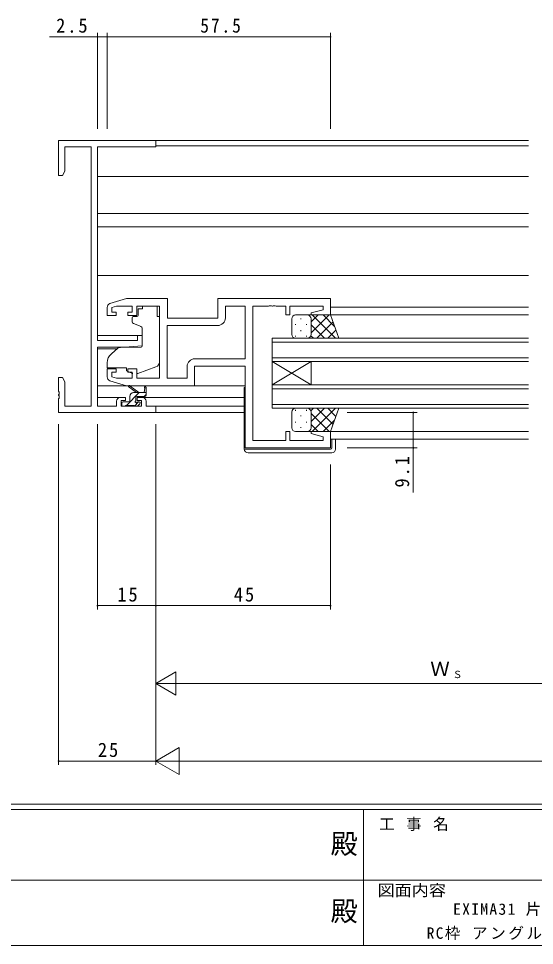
# Model space of a CAD drawing. Units: millimetres on the paper. Extents: x -420 to 373, y -297 to 267.
# Drawn here: x -121.5 to 11.3, y -297 to -58.5 of the extents above; entities that cross this region are included whole.
import ezdxf
from ezdxf.enums import TextEntityAlignment as Align

# ---------------------------------------------------------------- set-up
doc = ezdxf.new("R2010")
doc.units = ezdxf.units.MM
for name, color, linetype, lineweight in [('0-1_YKK_ZWAK', 7, 'Continuous', 9), ('0-3_YKK_12', 2, 'Continuous', 9), ('0-4_YKK_D', 6, 'Continuous', 9), ('0-6_YKK_13', 4, 'Continuous', 9), ('0-7_YKK_11', 7, 'Continuous', 9)]:
    doc.layers.add(name, color=color, linetype=linetype, lineweight=lineweight)
doc.layers.add('0-2_USER1', color=3, linetype='Continuous')
doc.styles.add('ＭＳ ゴシック', font='')
doc.styles.get('ＭＳ ゴシック').set_extended_font_data('MS Gothic')

msp = doc.modelspace()

# ---------------------------------------------------------------- linework, layer by layer
at = {"layer": '0-1_YKK_ZWAK'}
for p, q in [((352.3, -260.6), (-417.7, -260.6)), ((314.5, -262), (-417.7, -262)), ((-32.7, -262), (-32.7, -297)), ((-160.1, -280.199), (-31.3, -280.199)), ((-31.3, -280.199), (97.5, -280.199)), ((-417.7, -297), (314.5, -297))]:
    msp.add_line(p, q, dxfattribs=at)
at = {"layer": '0-3_YKK_12'}
for p, q in [((9.819, -89.849), (-86.481, -89.849)), ((9.819, -91.249), (-86.181, -91.249)), ((9.819, -99.149), (-101.181, -99.149)), ((9.819, -108.649), (-101.181, -108.649)), ((9.819, -112.049), (-101.181, -112.049)), ((9.819, -124.549), (-101.181, -124.549)), ((9.819, -132.749), (-41.181, -132.749)), ((9.819, -134.749), (-41.426, -134.749)), ((-89.681, -140.049), (-101.181, -140.049)), ((-56.18, -140.749), (-56.18, -146.749)), ((9.819, -140.749), (-56.18, -140.749)), ((-56.18, -141.749), (9.819, -141.749)), ((-96.058, -143.449), (-101.181, -143.449)), ((9.819, -145.749), (-56.18, -145.749)), ((-56.18, -146.749), (-46.18, -152.749)), ((-56.18, -152.749), (-46.18, -146.749)), ((-56.18, -152.749), (-56.18, -146.749)), ((-56.18, -146.749), (9.819, -146.749)), ((-46.18, -152.749), (-46.18, -146.749)), ((-56.18, -152.749), (-56.18, -158.749)), ((9.819, -152.749), (-56.18, -152.749)), ((-56.18, -153.749), (9.819, -153.749)), ((-95.281, -155.949), (-101.181, -155.949)), ((-63.381, -155.949), (-89.681, -155.949)), ((-63.381, -158.219), (-86.481, -158.219)), ((9.819, -157.749), (-56.18, -157.749)), ((-56.18, -158.749), (9.819, -158.749)), ((-63.381, -159.849), (-86.481, -159.849)), ((9.819, -164.749), (-41.681, -164.749)), ((9.819, -166.749), (-41.181, -166.749))]:
    msp.add_line(p, q, dxfattribs=at)
at = {"layer": '0-4_YKK_D'}
for p, q in [((-101.181, -86.849), (-101.181, -62.149)), ((-98.681, -86.849), (-98.681, -62.149)), ((-98.681, -86.849), (-98.681, -62.149)), ((-41.181, -63.149), (-98.681, -63.149)), ((-41.181, -86.849), (-41.181, -62.149)), ((-36.881, -159.849), (-18.881, -159.849)), ((-111.181, -162.849), (-111.181, -250.546)), ((-101.181, -162.849), (-101.181, -210.546)), ((-86.181, -162.849), (-86.181, -210.546)), ((-86.181, -162.849), (-86.181, -250.546)), ((-36.881, -168.949), (-18.881, -168.949)), ((-86.181, -173.249), (-86.181, -210.546)), ((-86.181, -173.249), (-86.181, -250.546)), ((-41.181, -173.249), (-41.181, -210.546)), ((-86.181, -209.546), (-101.181, -209.546)), ((-86.181, -209.546), (-41.181, -209.546)), ((-86.181, -212.546), (-86.181, -230.546)), ((-86.181, -229.546), (-80.985, -226.546)), ((-80.985, -232.546), (-80.985, -226.546)), ((-86.181, -229.546), (-80.985, -232.546)), ((-86.181, -229.546), (-75.788, -229.546)), ((-80.181, -229.546), (57.819, -229.546)), ((-86.181, -249.546), (-80.119, -246.046)), ((-80.119, -253.046), (-80.119, -246.046)), ((-86.181, -249.546), (-111.181, -249.546)), ((-86.181, -249.546), (-80.119, -253.046)), ((-86.181, -249.546), (-74.056, -249.546)), ((246.819, -249.546), (-79.181, -249.546))]:
    msp.add_line(p, q, dxfattribs=at)
for points in [[(-98.681, -63.149), (-101.181, -63.149), (-113.579, -63.149)], [(-19.881, -159.849), (-19.881, -168.949), (-19.881, -180.47)]]:
    msp.add_lwpolyline(points, dxfattribs=at)
for centre, start, end in [((-101.181, -63.149), 0, 180), ((-101.181, -63.149), 180, 0), ((-98.681, -63.149), 0, 180), ((-98.681, -63.149), 0, 180), ((-98.681, -63.149), 180, 0), ((-98.681, -63.149), 180, 0), ((-41.181, -63.149), 0, 180), ((-41.181, -63.149), 180, 0), ((-19.881, -159.849), 90, 270), ((-19.881, -159.849), 270, 90), ((-19.881, -168.949), 90, 270), ((-19.881, -168.949), 270, 90), ((-101.181, -209.546), 0, 180), ((-101.181, -209.546), 180, 0), ((-86.181, -209.546), 0, 180), ((-86.181, -209.546), 0, 180), ((-86.181, -209.546), 180, 0), ((-86.181, -209.546), 180, 0), ((-41.181, -209.546), 0, 180), ((-41.181, -209.546), 180, 0), ((-111.181, -249.546), 0, 180), ((-111.181, -249.546), 180, 0)]:
    msp.add_arc(centre, 0.106, start, end, dxfattribs=at)
at = {"layer": '0-6_YKK_13'}
for p, q in [((-90.751, -134.149), (-90.751, -133.149)), ((-89.581, -133.149), (-90.751, -133.149)), ((-89.581, -132.479), (-89.581, -133.149)), ((-89.581, -132.479), (-85.781, -132.479)), ((-85.781, -132.479), (-85.781, -133.149)), ((-85.781, -134.149), (-85.781, -133.149)), ((-92.281, -135.449), (-92.281, -136.499)), ((-91.051, -135.149), (-91.981, -135.149)), ((-90.751, -134.149), (-90.751, -134.849)), ((-85.781, -135.149), (-85.781, -134.149)), ((-85.781, -135.149), (-85.181, -135.149)), ((-85.181, -146.704), (-85.181, -135.149)), ((-51.181, -139.749), (-51.181, -135.749)), ((-50.181, -134.749), (-47.181, -134.749)), ((-48.817, -135.669), (-48.817, -135.869)), ((-41.181, -134.749), (-47.181, -134.749)), ((-46.181, -136.541), (-44.389, -134.749)), ((-46.181, -139.369), (-41.561, -134.749)), ((-46.181, -135.749), (-46.181, -139.349)), ((-45.913, -134.749), (-39.913, -140.749)), ((-43.084, -134.749), (-40.123, -137.71)), ((-39.038, -140.749), (-41.181, -134.749)), ((-91.952, -136.968), (-89.951, -137.696)), ((-89.681, -138.145), (-89.681, -142.751)), ((-50.232, -137.084), (-50.232, -137.284)), ((-47.402, -137.084), (-47.402, -137.284)), ((-46.181, -136.149), (-46.181, -139.749)), ((-46.181, -137.309), (-42.741, -140.749)), ((-44.732, -140.749), (-40.536, -136.553)), ((-50.232, -140.114), (-50.232, -140.314)), ((-48.817, -138.699), (-48.817, -138.899)), ((-47.402, -140.114), (-47.402, -140.314)), ((-46.237, -140.081), (-45.569, -140.749)), ((-41.904, -140.749), (-39.792, -138.637)), ((-89.898, -143.051), (-95.284, -143.098)), ((-47.181, -140.749), (-50.181, -140.749)), ((-47.402, -140.749), (-39.038, -140.749)), ((-95.918, -143.331), (-97.609, -144.751)), ((-98.681, -147.049), (-98.681, -148.349)), ((-98.681, -148.349), (-93.681, -148.349)), ((-93.681, -148.349), (-93.681, -148.649)), ((-93.681, -148.649), (-93.681, -149.146)), ((-92.375, -149.755), (-93.681, -149.146)), ((-90.809, -149.789), (-86.171, -148.115)), ((-93.607, -152.949), (-101.181, -152.949)), ((-90.445, -154.719), (-93.745, -158.019)), ((-91.181, -154.719), (-93, -153.318)), ((-90.581, -154.719), (-92.799, -153.036)), ((-91.881, -154.719), (-88.681, -154.719)), ((-88.981, -153.592), (-89.179, -154.719)), ((-88.681, -155.419), (-88.681, -153.419)), ((-63.181, -152.949), (-76.681, -152.949)), ((-63.381, -153.449), (-63.381, -168.949)), ((-63.181, -153.449), (-63.381, -153.449)), ((-94.881, -157.419), (-94.881, -157.919)), ((-93.181, -157.119), (-94.581, -157.119)), ((-92.881, -156.819), (-92.881, -155.719)), ((-90.599, -157.119), (-91.676, -158.195)), ((-91.281, -156.658), (-91.281, -156.019)), ((-90.981, -155.719), (-88.981, -155.719)), ((-90.481, -157.119), (-90.82, -157.119)), ((-88.681, -155.2), (-89.199, -155.719)), ((-94.581, -158.219), (-94.081, -158.219)), ((-93.881, -158.019), (-91.781, -158.019)), ((-91.581, -158.219), (-90.981, -158.219)), ((-90.769, -158.131), (-90.269, -157.631)), ((-51.181, -159.75), (-51.181, -163.75)), ((-50.232, -159.385), (-50.232, -159.185)), ((-47.181, -158.75), (-50.181, -158.75)), ((-47.402, -158.75), (-39.038, -158.75)), ((-47.402, -159.385), (-47.402, -159.185)), ((-46.237, -159.419), (-45.569, -158.75)), ((-46.181, -162.19), (-42.741, -158.75)), ((-46.181, -163.35), (-46.181, -159.75)), ((-45.913, -164.75), (-39.913, -158.75)), ((-44.732, -158.75), (-40.536, -162.946)), ((-41.904, -158.75), (-39.792, -160.862)), ((-39.038, -158.75), (-41.181, -164.75)), ((-48.817, -160.8), (-48.817, -160.6)), ((-46.181, -160.13), (-41.561, -164.75)), ((-46.181, -163.75), (-46.181, -160.15)), ((-43.084, -164.75), (-40.123, -161.79)), ((-50.232, -162.415), (-50.232, -162.215)), ((-48.817, -163.83), (-48.817, -163.63)), ((-47.402, -162.415), (-47.402, -162.215)), ((-46.181, -162.959), (-44.389, -164.75)), ((-50.181, -164.75), (-47.181, -164.75)), ((-41.181, -164.75), (-47.181, -164.75)), ((-40.881, -166.749), (-40.881, -168.949)), ((-39.881, -169.249), (-39.881, -166.749)), ((-63.381, -168.949), (-63.381, -169.249)), ((-62.881, -169.249), (-63.381, -169.249)), ((-41.181, -169.249), (-62.881, -169.249)), ((-62.381, -170.249), (-40.881, -170.249))]:
    msp.add_line(p, q, dxfattribs=at)
for centre, radius, start, end in [((-91.981, -135.449), 0.3, 90, 180), ((-91.051, -134.849), 0.3, 270, 0), ((-50.181, -135.749), 1, 90, 180), ((-47.181, -135.749), 1, 0, 90), ((-47.181, -135.749), 1, 0, 90), ((-91.781, -136.499), 0.5, 180, 250), ((-90.181, -138.145), 0.5, 0, 70), ((-50.181, -139.749), 1, 180, 270), ((-47.181, -139.749), 1, 270, 0), ((-47.181, -139.749), 1, 270, 0), ((-95.275, -144.098), 1, 90.5, 130), ((-89.981, -142.751), 0.3, 270.5, 0), ((-95.681, -147.049), 3, 130, 180), ((-86.681, -146.704), 1.5, 289.85326, 0), ((-91.952, -148.849), 1, 245, 262.59306), ((-91.149, -148.849), 1, 273.88683, 289.85326), ((-92.981, -153.119), 0.2, 24.41711, 264.41711), ((-91.881, -155.719), 1, 90, 180), ((-88.881, -153.419), 0.2, 0, 239.99998), ((-94.581, -157.419), 0.3, 90, 180), ((-93.181, -156.819), 0.3, 270, 0), ((-91.281, -157.119), 0.25, 123.05573, 326.94426), ((-91.581, -156.658), 0.3, 303.05573, 0), ((-90.981, -156.019), 0.3, 90, 180), ((-90.82, -157.419), 0.3, 90, 146.94426), ((-90.481, -157.419), 0.3, 314.99998, 90), ((-88.981, -155.419), 0.3, 270, 0), ((-94.581, -157.919), 0.3, 180, 270), ((-94.081, -158.019), 0.2, 270, 0), ((-91.581, -158.019), 0.2, 180, 270), ((-90.981, -157.919), 0.3, 270, 314.99998), ((-50.181, -159.75), 1, 90, 180), ((-47.181, -159.75), 1, 0, 90), ((-47.181, -159.75), 1, 0, 90), ((-50.181, -163.75), 1, 180, 270), ((-47.181, -163.75), 1, 270, 0), ((-47.181, -163.75), 1, 270, 0), ((-62.381, -169.249), 1, 180, 270), ((-41.181, -168.949), 0.3, 270, 0), ((-40.881, -169.249), 1, 270, 0)]:
    msp.add_arc(centre, radius, start, end, dxfattribs=at)
at = {"layer": '0-7_YKK_11'}
msp.add_line((-83.251, -151.019), (-83.251, -137.479), dxfattribs=at)
for points in [[(-102.811, -158.219), (-102.811, -91.479), (-109.551, -91.479), (-109.551, -97.757), (-110.181, -98.849), (-111.181, -98.849), (-111.181, -89.849), (-86.181, -89.849), (-86.181, -91.479), (-101.181, -91.479), (-101.181, -141.349), (-90.881, -141.349), (-90.881, -140.049), (-89.681, -140.049), (-89.681, -142.655), (-94.181, -143.049), (-101.181, -143.049), (-101.181, -158.219), (-96.281, -158.219), (-96.281, -156.949)], [(-97.968, -131.835), (-93.681, -130.549), (-83.181, -130.549), (-83.181, -135.549), (-70.181, -135.549), (-70.181, -130.549), (-41.181, -130.549), (-41.181, -134.749), (-46.141, -134.749), (-46.21, -134.226), (-43.111, -133.396), (-43.111, -132.479), (-51.681, -132.479), (-51.681, -134.749), (-52.681, -134.749), (-52.681, -132.479), (-55.223, -132.479), (-55.406, -132.359), (-55.956, -132.359), (-56.139, -132.479), (-56.223, -132.479), (-56.406, -132.359), (-56.956, -132.359), (-57.139, -132.479), (-61.181, -132.479)], [(-98.681, -150.705), (-98.681, -148.649), (-96.381, -148.649), (-96.381, -149.449), (-97.481, -149.449), (-97.481, -150.66), (-96.286, -151.019), (-92.281, -151.019), (-92.281, -149.449), (-93.381, -149.449), (-93.381, -148.649), (-91.081, -148.649), (-91.081, -151.019), (-85.181, -151.019), (-85.181, -132.479), (-91.081, -132.479), (-91.081, -134.849), (-93.381, -134.849), (-93.381, -134.049), (-92.281, -134.049), (-92.281, -132.479), (-96.286, -132.479), (-97.481, -132.837), (-97.481, -134.049), (-96.381, -134.049), (-96.381, -134.849), (-98.681, -134.849), (-98.681, -132.793)], [(-61.181, -132.479), (-61.181, -167.019), (-52.681, -167.019), (-52.681, -164.749), (-51.681, -164.749), (-51.681, -167.019), (-43.111, -167.019), (-43.111, -166.101), (-46.21, -165.271), (-46.141, -164.749), (-41.181, -164.749), (-41.181, -168.949), (-63.181, -168.949), (-63.181, -147.949), (-76.181, -147.949), (-76.181, -152.949), (-93.681, -152.949), (-97.968, -151.662)], [(-68.251, -135.479), (-68.251, -132.479), (-63.181, -132.479), (-63.181, -146.019), (-76.111, -146.019)], [(-83.251, -151.019), (-83.251, -137.479), (-70.251, -137.479)], [(-78.111, -148.019), (-78.111, -151.019), (-83.251, -151.019)], [(-88.681, -156.949), (-88.681, -158.219), (-86.181, -158.219), (-86.181, -159.849), (-111.181, -159.849), (-111.181, -156.307), (-111.061, -156.124), (-111.061, -155.574), (-111.181, -155.39), (-111.181, -155.307), (-111.061, -155.124), (-111.061, -154.574), (-111.181, -154.39), (-111.181, -150.849), (-110.181, -150.849), (-109.551, -151.94), (-109.551, -158.219), (-102.811, -158.219)], [(-95.281, -155.949), (-93.981, -155.949), (-93.981, -156.749), (-95.081, -156.749), (-95.081, -158.219), (-89.881, -158.219), (-89.881, -156.749), (-90.981, -156.749), (-90.981, -155.949), (-89.681, -155.949)]]:
    msp.add_lwpolyline(points, dxfattribs=at)
for centre, radius, start, end in [((-97.681, -132.793), 1, 106.69925, 180.00003), ((-70.251, -135.479), 2, 270, 359.99998), ((-76.111, -148.019), 2, 90, 179.99998), ((-97.681, -150.705), 1, 179.99995, 253.30074), ((-95.281, -156.949), 1, 90, 179.99998), ((-89.681, -156.949), 1, 0, 89.99998)]:
    msp.add_arc(centre, radius, start, end, dxfattribs=at)

# ---------------------------------------------------------------- texts
at = {"layer": '0-1_YKK_ZWAK', "color": 2, "style": 'ＭＳ ゴシック'}
for p in [(-41.182, -274.956), (-41.182, -292.278)]:
    msp.add_text('殿', height=5.132, dxfattribs=at).set_placement(p, align=Align.BOTTOM_LEFT)
at = {"layer": '0-1_YKK_ZWAK', "style": 'ＭＳ ゴシック', "width": 1.1}
msp.add_text('図面内容', height=2.933, dxfattribs=at).set_placement((-29.083, -285.148), align=Align.BOTTOM_LEFT)
at = {"layer": '0-1_YKK_ZWAK', "insert": (-28.688, -267.533), "char_height": 2.933, "attachment_point": 7, "style": 'ＭＳ ゴシック'}
msp.add_mtext('\\T1.16;工\\~事\\~名', dxfattribs=at)
at = {"layer": '0-2_USER1', "color": 7, "char_height": 2.933, "attachment_point": 7, "style": 'ＭＳ ゴシック'}
for s, insert in [('\\T1.17;EXIMA31\\~片引き窓【内動タイプ】T-2仕様\\~', (-9.627, -289.449)), ('\\T1.17;RC枠\\~アングル無\\~Dタイプ／30mm溝幅\\~', (-16.443, -295.625))]:
    msp.add_mtext(s, dxfattribs=dict(at, insert=insert))
at = {"layer": '0-4_YKK_D', "color": 3, "style": 'ＭＳ ゴシック'}
msp.add_text('Ｗ', height=3.666, dxfattribs=at).set_placement((-15.501, -228.746), align=Align.BOTTOM_LEFT)
at = {"layer": '0-4_YKK_D', "color": 4, "style": 'ＭＳ ゴシック'}
msp.add_text('Ｓ', height=1.833, dxfattribs=at).set_placement((-9.741, -228.746), align=Align.BOTTOM_LEFT)
at = {"layer": '0-4_YKK_D', "color": 3, "char_height": 3.666, "attachment_point": 7, "style": 'ＭＳ ゴシック'}
for s, insert in [('\\T1.21;\\W0.95;2.5', (-111.83, -62.149)), ('\\T1.22;\\W0.9;57.5', (-74.731, -62.149)), ('\\T1.21;\\W0.95;15', (-96.081, -208.546)), ('\\T1.21;\\W0.95;45', (-66.081, -208.546)), ('\\T1.21;\\W0.95;25', (-101.081, -248.546))]:
    msp.add_mtext(s, dxfattribs=dict(at, insert=insert))
at = {"layer": '0-4_YKK_D', "color": 3, "insert": (-20.881, -179.159), "char_height": 3.666, "attachment_point": 7, "rotation": 90, "style": 'ＭＳ ゴシック'}
msp.add_mtext('\\T1.21;\\W0.95;9.1', dxfattribs=at)

doc.saveas('drawing.dxf')
